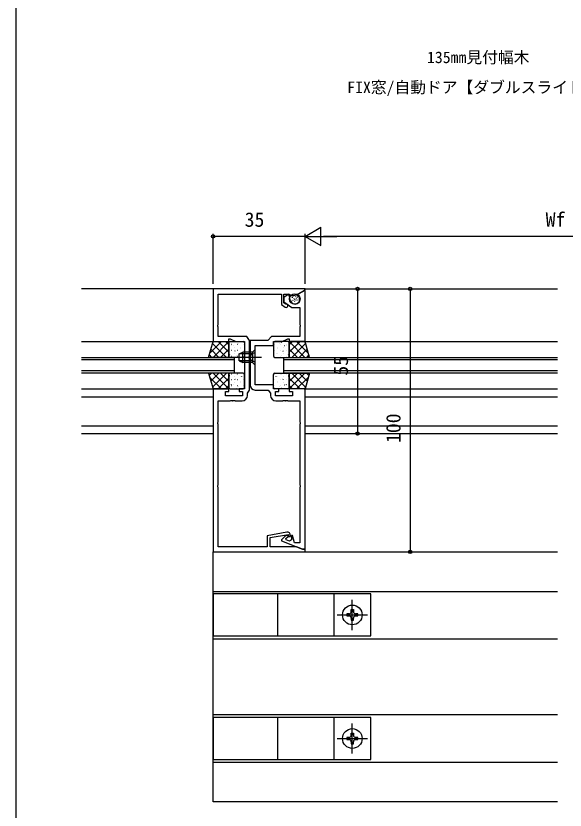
# Model space of a CAD drawing. Units: millimetres, scale not verified. Extents: x -437 to 438, y -681 to 679.
# Drawn here: x -436.7 to -227.7, y -525.2 to -223.1 of the extents above; entities that cross this region are included whole.
import ezdxf
from ezdxf.enums import TextEntityAlignment as Align

# ---------------------------------------------------------------- set-up
doc = ezdxf.new("R2010")
doc.units = ezdxf.units.MM
doc.header["$LTSCALE"] = 4
for name, color, linetype in [('0-1_USER1', 3, 'Continuous'), ('0-2_YKK_11', 7, 'Continuous'), ('0-3_YKK_12', 2, 'Continuous'), ('0-4_YKK_13', 4, 'Continuous'), ('0-6_YKK_D', 6, 'Continuous'), ('0-7_YKK_ZWAK', 7, 'Continuous')]:
    doc.layers.add(name, color=color, linetype=linetype)
doc.styles.add('ＭＳ ゴシック', font='')
doc.styles.get('ＭＳ ゴシック').set_extended_font_data('MS Gothic')

msp = doc.modelspace()

# ---------------------------------------------------------------- linework, layer by layer
at = {"layer": '0-2_YKK_11'}
for points in [[(-333.983, -332.714), (-334.217, -332.666), (-334.7, -332.327), (-334.7, -328.93), (-332.749, -328.93), (-332.2, -329.584), (-329.8, -329.29), (-326.7, -327.5), (-326.7, -327), (-361.7, -327), (-361.7, -347), (-355.7, -347), (-355.7, -346), (-355.2, -346), (-353.055, -347), (-349.7, -347), (-349.7, -365), (-351.7, -365), (-351.7, -366), (-350.5, -366), (-350.5, -367.6), (-356.9, -367.6), (-356.9, -366), (-355.7, -366), (-355.7, -365), (-361.7, -365)], [(-348.57, -367.53), (-348.57, -366.672), (-347.77, -365.53), (-347.77, -353.458), (-347.89, -353.275), (-347.89, -352.725), (-347.77, -352.541), (-347.77, -346.57), (-348.82, -345.07), (-359.77, -345.07), (-359.77, -341.458), (-359.89, -341.275), (-359.89, -340.725), (-359.77, -340.541), (-359.77, -328.93), (-335.7, -328.93), (-335.7, -332.848), (-334.223, -333.882)], [(-332.19, -331.453), (-332.847, -329.002), (-334.7, -330.3), (-334.7, -331.899), (-331.7, -334), (-328.63, -334), (-328.63, -340.541), (-328.51, -340.725), (-328.51, -341.275), (-328.63, -341.458), (-328.63, -345.07), (-339.4, -345.07), (-340.9, -346.57), (-347.63, -346.57), (-347.63, -352.541), (-347.51, -352.725), (-347.51, -353.275), (-347.63, -353.458), (-347.63, -363.43)], [(-326.7, -426), (-326.7, -365), (-332.7, -365), (-332.7, -366), (-331.5, -366), (-331.5, -367.6), (-337.9, -367.6), (-337.9, -366), (-336.7, -366), (-336.7, -365), (-338.7, -365), (-338.7, -363.5), (-345.7, -363.5), (-345.7, -348.5), (-338.7, -348.5), (-338.7, -347), (-335.345, -347), (-333.2, -346), (-332.7, -346), (-332.7, -347), (-326.7, -347), (-326.7, -327.731), (-326.9, -327.615), (-329.649, -329.203), (-329.649, -329.434), (-329.009, -329.803), (-328.81, -330.547)], [(-361.7, -365), (-361.7, -427), (-326.7, -427), (-326.7, -426), (-327.7, -426), (-330.002, -425.07), (-340, -425.07), (-340, -421.559), (-333, -420.325), (-333, -421.1), (-332.2, -421.1), (-332.2, -420.7)], [(-345.63, -365.43), (-340.7, -365.43), (-339.83, -366.672), (-339.83, -367.53)], [(-333.608, -419.518), (-341.1, -420.839), (-341.1, -425.07), (-359.77, -425.07), (-359.77, -402.458), (-359.89, -402.275), (-359.89, -401.725), (-359.77, -401.541), (-359.77, -378.458), (-359.89, -378.275), (-359.89, -377.725), (-359.77, -377.541), (-359.77, -369.53), (-355.158, -369.53), (-354.975, -369.41), (-354.425, -369.41), (-354.242, -369.53), (-354.158, -369.53), (-353.975, -369.41), (-353.425, -369.41), (-353.242, -369.53), (-350.57, -369.53)], [(-337.83, -369.53), (-335.158, -369.53), (-334.975, -369.41), (-334.425, -369.41), (-334.242, -369.53), (-334.158, -369.53), (-333.975, -369.41), (-333.425, -369.41), (-333.242, -369.53), (-328.63, -369.53), (-328.63, -377.541), (-328.51, -377.725), (-328.51, -378.275), (-328.63, -378.458), (-328.63, -401.541), (-328.51, -401.725), (-328.51, -402.275), (-328.63, -402.458), (-328.63, -423.6), (-330.65, -423.6), (-331.4, -420.8), (-331.9, -420.8), (-331.9, -422.464), (-332.605, -422.939), (-333.836, -422.442), (-333.943, -421.916), (-333.124, -421.096), (-333.355, -420.601), (-334.059, -420.929)], [(-334.628, -421.328), (-335.7, -422.4), (-335.7, -422.768), (-327.7, -426), (-326.7, -426)]]:
    msp.add_lwpolyline(points, dxfattribs=at)
for centre, radius, start, end in [((-330.5, -331), 1.75, 194.99998, 15), ((-333.85, -333.35), 0.65, 234.99999, 101.82642), ((-345.63, -363.43), 2, 180.00001, 269.99999), ((-350.57, -367.53), 2, 270.00001, 359.99999), ((-337.83, -367.53), 2, 180.00001, 269.99999), ((-333.4, -420.7), 1.2, 0.00002, 100), ((-333.214, -422.742), 2, 115, 135.00001)]:
    msp.add_arc(centre, radius, start, end, dxfattribs=at)
at = {"layer": '0-3_YKK_12'}
for p, q in [((-361.4, -327), (-411.7, -327)), ((-327, -327), (-230.7, -327)), ((-411.7, -347.002), (-361.7, -347.002)), ((-326.7, -347), (-230.7, -346.999)), ((-334.7, -353), (-230.7, -352.999)), ((-334.7, -359), (-334.7, -353)), ((-353.7, -354), (-411.7, -354)), ((-230.7, -353.999), (-334.7, -354)), ((-411.7, -358), (-353.7, -358)), ((-334.7, -358), (-230.7, -357.999)), ((-230.7, -358.999), (-334.7, -359)), ((-411.7, -365.002), (-361.7, -365.002)), ((-327, -365.002), (-230.7, -365.001)), ((-411.7, -368.002), (-361.7, -368.002)), ((-326.7, -368.002), (-230.7, -368.001)), ((-411.7, -379.002), (-361.7, -379.002)), ((-326.7, -379.002), (-230.7, -379.001)), ((-411.7, -382.002), (-361.7, -382.002)), ((-326.7, -382.002), (-230.7, -382.001)), ((-361.7, -427), (-230.7, -427)), ((-361.7, -522.002), (-361.7, -427)), ((-361.7, -442.002), (-230.7, -442)), ((-361.7, -460.002), (-230.7, -460)), ((-230.7, -489.002), (-361.7, -489.004)), ((-361.7, -507.001), (-230.7, -507.001)), ((-230.7, -522.001), (-361.7, -522.002))]:
    msp.add_line(p, q, dxfattribs=at)
msp.add_lwpolyline([(-411.7, -353), (-353.7, -353), (-353.7, -359), (-411.7, -359)], dxfattribs=at)
at = {"layer": '0-4_YKK_13'}
for p, q in [((-331.485, -330.347), (-331.407, -330.163)), ((-331.288, -331.355), (-331.21, -331.171)), ((-331.227, -329.857), (-331.149, -329.673)), ((-330.889, -330.65), (-330.811, -330.466)), ((-330.685, -331.111), (-330.606, -330.927)), ((-330.685, -331.761), (-330.607, -331.577)), ((-330.402, -330.032), (-330.323, -329.848)), ((-330.153, -331.212), (-330.075, -331.028)), ((-329.961, -330.643), (-329.883, -330.459)), ((-329.679, -330.214), (-329.601, -330.029)), ((-329.612, -331.292), (-329.534, -331.107)), ((-358.507, -347), (-362.998, -351.491)), ((-361.335, -347), (-361.848, -347.513)), ((-355.7, -347.022), (-361.678, -353)), ((-359.794, -347), (-355.7, -351.094)), ((-356.966, -347), (-355.7, -348.266)), ((-355.2, -347), (-350.2, -347)), ((-353.658, -347.135), (-353.695, -347.135)), ((-352.638, -347.244), (-352.701, -347.285)), ((-351.378, -347.135), (-351.415, -347.135)), ((-333.2, -347), (-338.2, -347)), ((-337.022, -347.135), (-336.985, -347.135)), ((-335.762, -347.244), (-335.699, -347.285)), ((-334.742, -347.135), (-334.705, -347.135)), ((-328.606, -347), (-332.7, -351.094)), ((-331.434, -347), (-332.7, -348.266)), ((-332.7, -347.022), (-326.722, -353)), ((-329.894, -347), (-325.403, -351.491)), ((-327.065, -347), (-326.552, -347.513)), ((-362.541, -349.91), (-359.451, -353)), ((-361.907, -347.716), (-356.623, -353)), ((-355.7, -349.85), (-358.85, -353)), ((-355.7, -352.5), (-355.7, -347.5)), ((-354.727, -348.166), (-354.764, -348.166)), ((-354.655, -348.579), (-354.718, -348.62)), ((-353.952, -348.547), (-353.959, -348.549)), ((-353.658, -349.377), (-353.695, -349.377)), ((-352.447, -348.166), (-352.484, -348.166)), ((-351.859, -347.806), (-351.866, -347.808)), ((-351.378, -349.377), (-351.415, -349.377)), ((-351.127, -349.677), (-351.134, -349.68)), ((-350.167, -348.166), (-350.204, -348.166)), ((-349.7, -347.5), (-349.7, -352.5)), ((-338.7, -347.5), (-338.7, -352.5)), ((-338.234, -348.166), (-338.196, -348.166)), ((-337.273, -349.677), (-337.266, -349.68)), ((-337.022, -349.377), (-336.985, -349.377)), ((-336.541, -347.806), (-336.534, -347.808)), ((-335.954, -348.166), (-335.916, -348.166)), ((-334.742, -349.377), (-334.705, -349.377)), ((-334.448, -348.547), (-334.441, -348.549)), ((-333.745, -348.579), (-333.682, -348.62)), ((-333.674, -348.166), (-333.636, -348.166)), ((-332.7, -352.5), (-332.7, -347.5)), ((-332.7, -349.85), (-329.551, -353)), ((-326.493, -347.716), (-331.777, -353)), ((-325.859, -349.91), (-328.949, -353)), ((-363.175, -352.104), (-362.28, -353)), ((-355.7, -352.678), (-356.021, -353)), ((-355.56, -351.247), (-355.567, -351.249)), ((-355.319, -351.956), (-355.381, -351.997)), ((-350.2, -353), (-355.2, -353)), ((-354.727, -350.408), (-354.764, -350.408)), ((-354.727, -352.651), (-354.764, -352.651)), ((-343.2, -352.998), (-354.2, -352.998)), ((-353.658, -351.62), (-353.695, -351.62)), ((-353.467, -350.506), (-353.475, -350.508)), ((-353.302, -350.621), (-353.364, -350.662)), ((-352.735, -352.377), (-352.743, -352.38)), ((-352.447, -350.408), (-352.484, -350.408)), ((-352.447, -352.651), (-352.484, -352.651)), ((-351.7, -351.698), (-350.3, -350.998)), ((-351.7, -354.298), (-351.7, -351.698)), ((-346.7, -351.652), (-351.609, -351.652)), ((-351.378, -351.62), (-351.415, -351.62)), ((-350.678, -351.649), (-350.685, -351.651)), ((-346.7, -350.998), (-350.3, -350.998)), ((-350.167, -350.408), (-350.204, -350.408)), ((-350.167, -352.651), (-350.204, -352.651)), ((-349.7, -351.175), (-349.762, -351.217)), ((-338.7, -351.175), (-338.638, -351.217)), ((-338.234, -350.408), (-338.196, -350.408)), ((-338.234, -352.651), (-338.196, -352.651)), ((-338.2, -353), (-333.2, -353)), ((-337.722, -351.649), (-337.715, -351.651)), ((-337.022, -351.62), (-336.985, -351.62)), ((-335.954, -350.408), (-335.916, -350.408)), ((-335.954, -352.651), (-335.916, -352.651)), ((-335.665, -352.377), (-335.658, -352.38)), ((-335.099, -350.621), (-335.036, -350.662)), ((-334.933, -350.506), (-334.926, -350.508)), ((-334.742, -351.62), (-334.705, -351.62)), ((-333.674, -350.408), (-333.636, -350.408)), ((-333.674, -352.651), (-333.636, -352.651)), ((-333.082, -351.956), (-333.019, -351.997)), ((-332.84, -351.247), (-332.833, -351.249)), ((-332.7, -352.678), (-332.379, -353)), ((-325.225, -352.104), (-326.121, -353)), ((-351.7, -354.298), (-350.3, -354.998)), ((-346.7, -354.344), (-351.609, -354.344)), ((-345.7, -355.998), (-346.7, -354.998)), ((-363.175, -359.895), (-362.28, -359)), ((-362.541, -362.089), (-359.451, -359)), ((-361.907, -364.284), (-356.623, -359)), ((-355.7, -364.978), (-361.678, -359)), ((-355.7, -362.149), (-358.85, -359)), ((-355.7, -359.321), (-356.021, -359)), ((-350.2, -359), (-355.2, -359)), ((-354.727, -359.349), (-354.764, -359.349)), ((-352.447, -359.349), (-352.484, -359.349)), ((-350.167, -359.349), (-350.204, -359.349)), ((-338.234, -359.349), (-338.196, -359.349)), ((-338.2, -359), (-333.2, -359)), ((-335.954, -359.349), (-335.916, -359.349)), ((-333.674, -359.349), (-333.636, -359.349)), ((-332.7, -359.321), (-332.379, -359)), ((-332.7, -362.149), (-329.551, -359)), ((-332.7, -364.978), (-326.722, -359)), ((-326.493, -364.284), (-331.777, -359)), ((-325.859, -362.089), (-328.949, -359)), ((-325.225, -359.895), (-326.121, -359)), ((-358.507, -365), (-362.998, -360.509)), ((-359.794, -365), (-355.7, -360.905)), ((-355.7, -359.5), (-355.7, -364.5)), ((-355.56, -360.753), (-355.567, -360.75)), ((-355.319, -360.044), (-355.381, -360.002)), ((-354.727, -361.591), (-354.764, -361.591)), ((-353.658, -360.38), (-353.695, -360.38)), ((-353.467, -361.494), (-353.475, -361.491)), ((-353.302, -361.379), (-353.364, -361.337)), ((-352.735, -359.622), (-352.743, -359.62)), ((-352.447, -361.591), (-352.484, -361.591)), ((-351.378, -360.38), (-351.415, -360.38)), ((-351.127, -362.322), (-351.134, -362.32)), ((-350.678, -360.351), (-350.685, -360.348)), ((-350.167, -361.591), (-350.204, -361.591)), ((-349.7, -360.824), (-349.762, -360.783)), ((-349.7, -364.5), (-349.7, -359.5)), ((-338.7, -364.5), (-338.7, -359.5)), ((-338.7, -360.824), (-338.638, -360.783)), ((-338.234, -361.591), (-338.196, -361.591)), ((-337.722, -360.351), (-337.715, -360.348)), ((-337.273, -362.322), (-337.266, -362.32)), ((-337.022, -360.38), (-336.985, -360.38)), ((-335.954, -361.591), (-335.916, -361.591)), ((-335.665, -359.622), (-335.658, -359.62)), ((-335.099, -361.379), (-335.036, -361.337)), ((-334.933, -361.494), (-334.926, -361.491)), ((-334.742, -360.38), (-334.705, -360.38)), ((-333.674, -361.591), (-333.636, -361.591)), ((-333.082, -360.044), (-333.019, -360.002)), ((-332.84, -360.753), (-332.833, -360.75)), ((-332.7, -359.5), (-332.7, -364.5)), ((-328.606, -365), (-332.7, -360.905)), ((-329.894, -365), (-325.403, -360.509)), ((-361.335, -365), (-361.848, -364.486)), ((-356.966, -365), (-355.7, -363.734)), ((-355.2, -365), (-350.2, -365)), ((-354.727, -363.834), (-354.764, -363.834)), ((-354.655, -363.421), (-354.718, -363.38)), ((-353.952, -363.453), (-353.959, -363.45)), ((-353.658, -362.622), (-353.695, -362.622)), ((-353.658, -364.865), (-353.695, -364.865)), ((-352.638, -364.756), (-352.701, -364.715)), ((-352.447, -363.834), (-352.484, -363.834)), ((-351.859, -364.194), (-351.866, -364.191)), ((-351.378, -362.622), (-351.415, -362.622)), ((-351.378, -364.865), (-351.415, -364.865)), ((-350.167, -363.834), (-350.204, -363.834)), ((-338.234, -363.834), (-338.196, -363.834)), ((-333.2, -365), (-338.2, -365)), ((-337.022, -362.622), (-336.985, -362.622)), ((-337.022, -364.865), (-336.985, -364.865)), ((-336.541, -364.194), (-336.534, -364.191)), ((-335.954, -363.834), (-335.916, -363.834)), ((-335.762, -364.756), (-335.699, -364.715)), ((-334.742, -362.622), (-334.705, -362.622)), ((-334.742, -364.865), (-334.705, -364.865)), ((-334.448, -363.453), (-334.441, -363.45)), ((-333.745, -363.421), (-333.682, -363.38)), ((-333.674, -363.834), (-333.636, -363.834)), ((-331.434, -365), (-332.7, -363.734)), ((-327.065, -365), (-326.552, -364.486)), ((-337.2, -442.958), (-337.2, -458.958)), ((-315.7, -442.958), (-315.7, -458.958)), ((-308.7, -456.708), (-308.7, -445.208)), ((-309.11, -448.908), (-309.11, -449.728)), ((-308.29, -449.728), (-308.29, -448.908)), ((-314.45, -450.958), (-302.95, -450.958)), ((-307.47, -451.368), (-306.65, -451.368)), ((-337.2, -489.96), (-337.2, -505.96)), ((-315.7, -489.96), (-315.7, -505.96)), ((-308.7, -503.71), (-308.7, -492.21)), ((-314.45, -497.96), (-302.95, -497.96)), ((-309.11, -495.91), (-309.11, -496.73)), ((-308.29, -496.73), (-308.29, -495.91)), ((-307.47, -498.37), (-306.65, -498.37))]:
    msp.add_line(p, q, dxfattribs=at)
for points in [[(-361.7, -347), (-355.7, -347), (-355.7, -353), (-363.434, -353)], [(-326.7, -347), (-332.7, -347), (-332.7, -353), (-324.967, -353)], [(-361.7, -365), (-355.7, -365), (-355.7, -359), (-363.434, -359)], [(-326.7, -365), (-332.7, -365), (-332.7, -359), (-324.967, -359)], [(-361.7, -458.958), (-301.7, -458.958), (-301.7, -442.958), (-361.7, -442.958)], [(-361.7, -505.96), (-301.7, -505.96), (-301.7, -489.96), (-361.7, -489.96)]]:
    msp.add_lwpolyline(points, close=True, dxfattribs=at)
for points in [[(-345.7, -355.998), (-345.7, -349.998), (-346.7, -350.998), (-346.7, -354.998)], [(-346.7, -354.998), (-350.3, -354.998), (-350.3, -350.998)], [(-345.7, -351.198), (-347.043, -351.853), (-347.652, -352.998)], [(-345.7, -354.798), (-347.043, -354.143), (-347.652, -352.998)], [(-309.11, -449.728), (-309.11, -448.908), (-308.29, -448.908), (-308.29, -449.728)], [(-309.93, -450.548), (-310.75, -450.548), (-310.75, -451.368), (-309.93, -451.368)], [(-309.11, -452.188), (-309.11, -453.008), (-308.29, -453.008), (-308.29, -452.188)], [(-306.65, -451.368), (-306.65, -450.548), (-307.47, -450.548)], [(-309.93, -497.55), (-310.75, -497.55), (-310.75, -498.37), (-309.93, -498.37)], [(-309.11, -496.73), (-309.11, -495.91), (-308.29, -495.91), (-308.29, -496.73)], [(-306.65, -498.37), (-306.65, -497.55), (-307.47, -497.55)], [(-309.11, -499.19), (-309.11, -500.01), (-308.29, -500.01), (-308.29, -499.19)]]:
    msp.add_lwpolyline(points, dxfattribs=at)
for centre, radius in [((-330.601, -330.8), 2), ((-308.7, -450.958), 3.75), ((-308.7, -497.96), 3.75)]:
    msp.add_circle(centre, radius, dxfattribs=at)
for centre, radius, start, end in [((-355.2, -347.5), 0.5, 90, 180), ((-350.2, -347.5), 0.5, 0, 90), ((-338.2, -347.5), 0.5, 90, 180), ((-333.2, -347.5), 0.5, 0, 90), ((-355.2, -352.5), 0.5, 180, 270), ((-350.2, -352.5), 0.5, 270, 0), ((-338.2, -352.5), 0.5, 180, 270), ((-333.2, -352.5), 0.5, 270, 0), ((-355.2, -359.5), 0.5, 90, 180), ((-350.2, -359.5), 0.5, 0, 90), ((-338.2, -359.5), 0.5, 90, 180), ((-333.2, -359.5), 0.5, 0, 90), ((-355.2, -364.5), 0.5, 180, 270), ((-350.2, -364.5), 0.5, 270, 0), ((-338.2, -364.5), 0.5, 180, 270), ((-333.2, -364.5), 0.5, 270, 0), ((-309.93, -449.728), 0.82, 270, 0), ((-307.47, -449.728), 0.82, 180, 270), ((-309.93, -452.188), 0.82, 0, 90), ((-307.47, -452.188), 0.82, 90, 180), ((-309.93, -496.73), 0.82, 270, 0), ((-309.93, -499.19), 0.82, 0, 90), ((-307.47, -496.73), 0.82, 180, 270), ((-307.47, -499.19), 0.82, 90, 180)]:
    msp.add_arc(centre, radius, start, end, dxfattribs=at)
at = {"layer": '0-6_YKK_D'}
for p, q in [((-326.7, -307), (-320.638, -303.5)), ((-320.638, -310.5), (-320.638, -303.5)), ((-361.7, -325), (-361.7, -306)), ((-326.7, -307), (-361.7, -307)), ((-326.7, -325), (-326.7, -306)), ((-326.7, -325), (-326.7, -306)), ((-326.7, -307), (-320.638, -310.5)), ((-326.7, -307), (-314.576, -307)), ((-138.7, -307), (-319.7, -307)), ((-306.7, -327), (-306.7, -382.002)), ((-286.7, -327), (-286.7, -427.002))]:
    msp.add_line(p, q, dxfattribs=at)
for centre in [(-361.7, -307), (-306.7, -327), (-286.7, -327), (-306.7, -382.002), (-286.7, -427.002)]:
    msp.add_circle(centre, 0.637, dxfattribs=at)
at = {"layer": '0-7_YKK_ZWAK'}
msp.add_line((-436.7, 644), (-436.7, -681), dxfattribs=at)

# ---------------------------------------------------------------- texts
at = {"layer": '0-1_USER1', "style": 'ＭＳ ゴシック'}
for s, p in [('135㎜見付幅木', (-280.285, -242.42)), ('FIX窓/自動ドア【ダブルスライド】', (-310.643, -253.818))]:
    msp.add_text(s, height=4.399, dxfattribs=at).set_placement(p, align=Align.BOTTOM_LEFT)
at = {"layer": '0-6_YKK_D', "style": 'ＭＳ ゴシック'}
for s, p in [('35', (-349.655, -305)), ('Wf', (-235.145, -305))]:
    msp.add_text(s, height=5.499, dxfattribs=at).set_placement(p, align=Align.BOTTOM_LEFT)
for s, p in [('55', (-308.7, -359.955)), ('100', (-288.7, -385.566))]:
    msp.add_text(s, height=5.499, rotation=90, dxfattribs=at).set_placement(p, align=Align.BOTTOM_LEFT)

doc.saveas('drawing.dxf')
